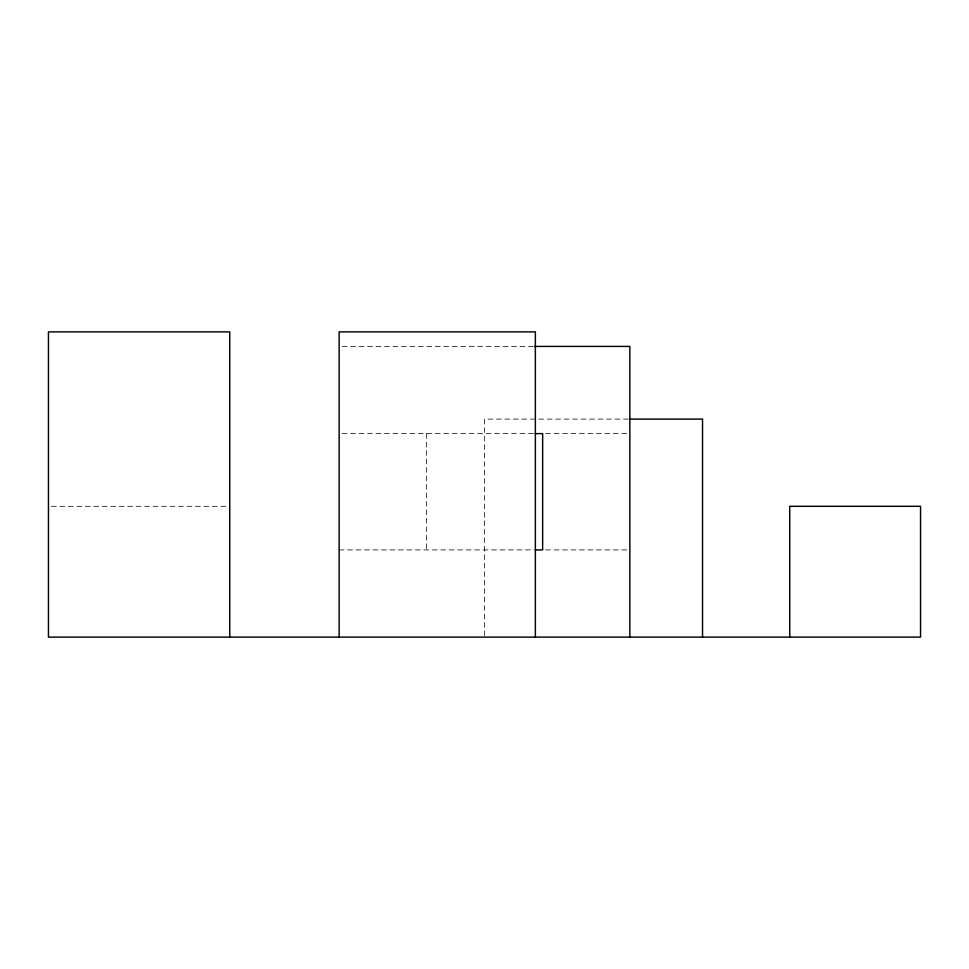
<?xml version="1.0" encoding="UTF-8"?>
<svg xmlns="http://www.w3.org/2000/svg" width="969" height="969" viewBox="0 0 969 969"><rect width="100%" height="100%" fill="white"/><g stroke="black" fill="none" stroke-linecap="round" stroke-linejoin="round"><path stroke-width="0.73" stroke-dasharray="4.84 3.63" d="M342.178 346.417L532.95 346.417M628.336 419.092L484.5 419.092L484.5 635.603M342.154 433.627L533.58 433.627M545.644 433.627L629.85 433.627M51.466 506.302L228.248 506.302M339.15 549.908L533.58 549.908M545.644 549.908L629.85 549.908M426.36 433.627L426.36 549.908"/><path stroke-width="1.45" d="M534.464 346.417L629.85 346.417L629.85 637.117M629.85 419.092L702.525 419.092L702.525 637.117M535.094 433.627L542.64 433.627L542.64 549.908L535.094 549.908M789.735 637.117L789.735 506.302L920.55 506.302L920.55 637.117L48.45 637.117L48.45 331.882L229.75 331.882L229.75 637.117M535.372 637.117L535.372 331.882L339.15 331.882L339.15 637.117"/></g></svg>
